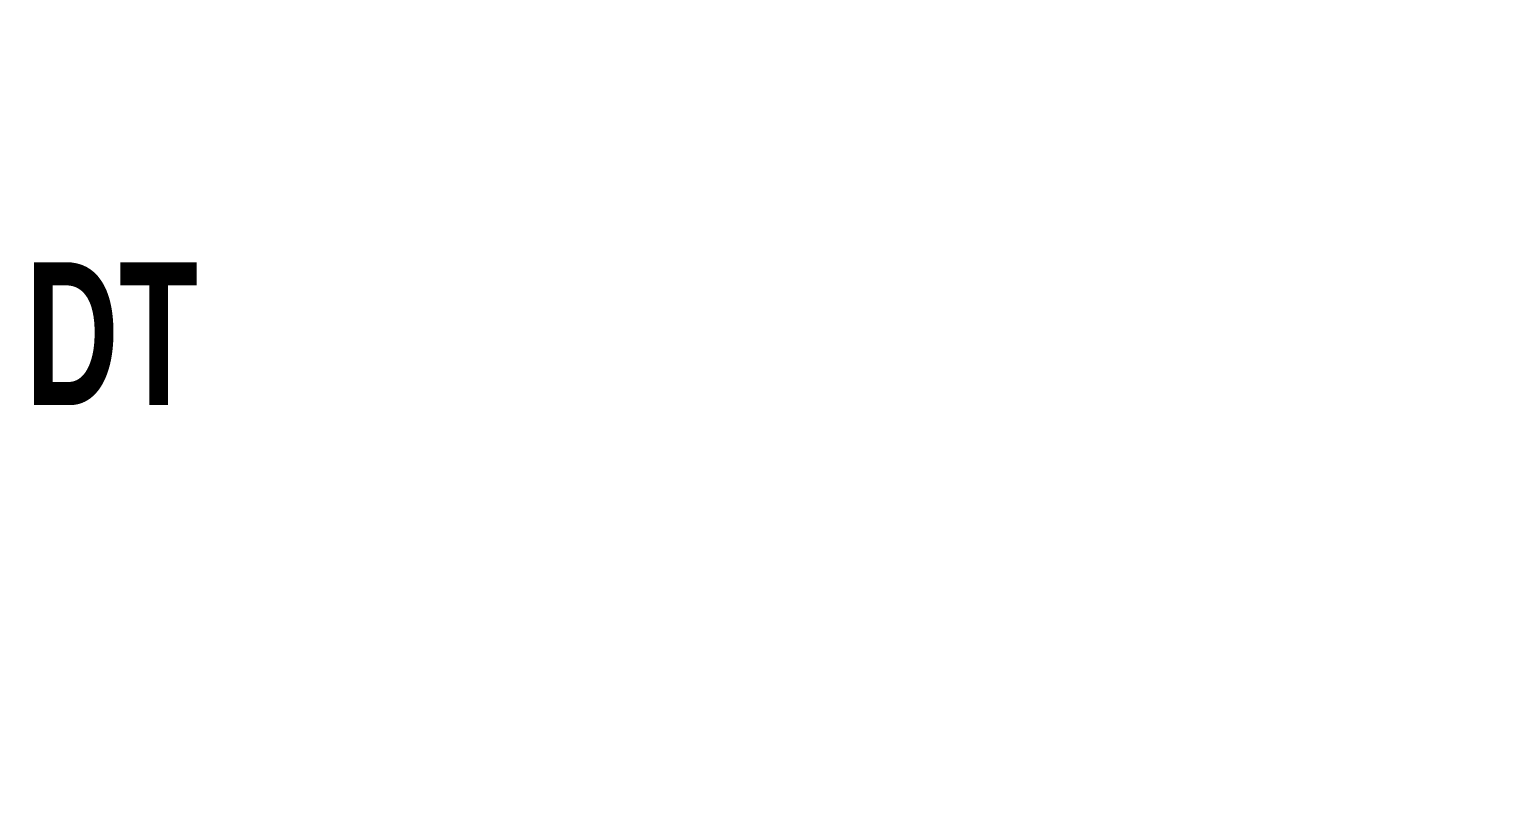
# Model space of a CAD drawing. Header units: metres. Extents: x 568006 to 1139366, y 2064802 to 4131555.
# Drawn here: x 569673.13 to 569713.89, y 2064942.54 to 2064963.89 of the extents above; entities that cross this region are included whole.
import ezdxf
from ezdxf.enums import TextEntityAlignment as Align
from ezdxf.xclip import XClip

# ---------------------------------------------------------------- set-up
doc = ezdxf.new("R2010")
doc.units = ezdxf.units.M
doc.header["$XCLIPFRAME"] = 0
doc.linetypes.add('ACAD_ISO10W100', pattern=[18.5, 12, -3, 0.5, -3])
for name, color, linetype in [('datOBt', 42, 'CONTINUOUS'), ('ghi_chu', 7, 'CONTINUOUS'), ('LogDg', 7, 'CONTINUOUS'), ('TimDg', 222, 'CONTINUOUS'), ('ViaHeS', 32, 'CONTINUOUS')]:
    doc.layers.add(name, color=color, linetype=linetype)
doc.layers.add('hung-demlonha', color=7, linetype='CONTINUOUS', lineweight=15)
doc.styles.add('QH1', font='arialbd.ttf', dxfattribs={"width": 0.8})

# ---------------------------------------------------------------- blocks, each defined once
blk = doc.blocks.new('tmbc_khub')
at = {"layer": 'datOBt'}
blk.add_lwpolyline([(-200.843, 145.192), (-206.949, 148.411), (-215.153, 177.313), (-211.778, 183.714), (-47.212, 238.942), (-40.771, 235.831), (-30.564, 207.609), (-33.603, 201.316)], close=True, dxfattribs=at)
at = {"layer": 'LogDg'}
blk.add_lwpolyline([(-215.799, 185.529, 0.400458), (-220.949, 175.76), (-212.748, 146.869, 0.428104), (-202.507, 141.469), (-29.916, 199.39, 0.421043), (-24.938, 209.695), (-35.144, 237.914, 0.407417), (-45.212, 242.777)], format="xyb", close=True, dxfattribs=at)
at = {"layer": 'TimDg', "linetype": 'ACAD_ISO10W100', "ltscale": 0.75}
blk.add_lwpolyline([(507.546, 381.621), (291.324, 260.971), (120.566, 161.757, -0.050684), (-63.655, 78.367), (-512.602, -72.298), (-676.954, -124.133)], format="xyb", dxfattribs=at)
at = {"layer": 'ViaHeS'}
blk.add_lwpolyline([(-384.664, 284.886, -0.26799), (-377.409, 282.98), (-374.562, 280.161, 0.272765), (-371.608, 279.413), (-339.416, 288.832, -0.018157), (-335.017, 289.947), (-278.828, 302.042, 0.433258), (-276.573, 305.794), (-308.527, 418.359), (-314.711, 421.836), (-396.118, 399.322, -0.020567), (-437.127, 389.778), (-478.527, 381.921), (-481.286, 378.367), (-478.141, 328.235), (-466.165, 278.481, 0.027613), (-461.52, 262.993), (-458.253, 253.949, 0.457076), (-455.429, 252.864), (-413.044, 275.511, -0.056028), (-400.07, 280.674), (-384.664, 284.886)], format="xyb", dxfattribs=at)
blk.add_lwpolyline([(-200.843, 145.192), (-206.949, 148.411), (-215.153, 177.313), (-211.778, 183.714), (-47.212, 238.942), (-40.771, 235.831), (-30.564, 207.609), (-33.603, 201.316)], close=True, dxfattribs=at)
at = {"layer": 'hung-demlonha', "color": 7, "ltscale": 5, "style": 'QH1', "width": 0.65}
for tag, p in [('BT04', (-109.598, 191.643)), ('BT06', (-305.798, 171.199)), ('BT05', (-282.572, 137.244))]:
    blk.add_attdef(tag, text='', height=3.96, rotation=0, dxfattribs=at).set_placement(p, align=Align.CENTER)

msp = doc.modelspace()

# ---------------------------------------------------------------- block references
at = {"layer": 'ghi_chu'}
ref = msp.add_blockref('tmbc_khub', (569566.549, 2064812.011), dxfattribs=at)
XClip(ref).set_block_clipping_path([(-245.2612135945, 174.796498704), (-53.3045809087, 337.2658173321)])
ref = msp.add_blockref('tmbc_khub', (570146.383, 2064664.385), dxfattribs=at)
XClip(ref).set_block_clipping_path([(-286.8505220501, 326.7771365601), (-94.8938893643, 477.8301980081)])

# ---------------------------------------------------------------- next in the draw order: block references
ref = msp.add_blockref('tmbc_khub', (569785.007, 2064761.833), dxfattribs=at)
XClip(ref).set_block_clipping_path([(-196.9317021817, 224.973894045), (-4.975069496, 387.4432126731)])
ref.add_attrib('BT04', 'DT', dxfattribs={"layer": 'hung-demlonha', "color": 7, "ltscale": 5, "height": 3.96, "rotation": 0, "style": 'QH1', "width": 0.65}).set_placement((569675.409, 2064953.476), align=Align.CENTER)

doc.saveas('drawing.dxf')
